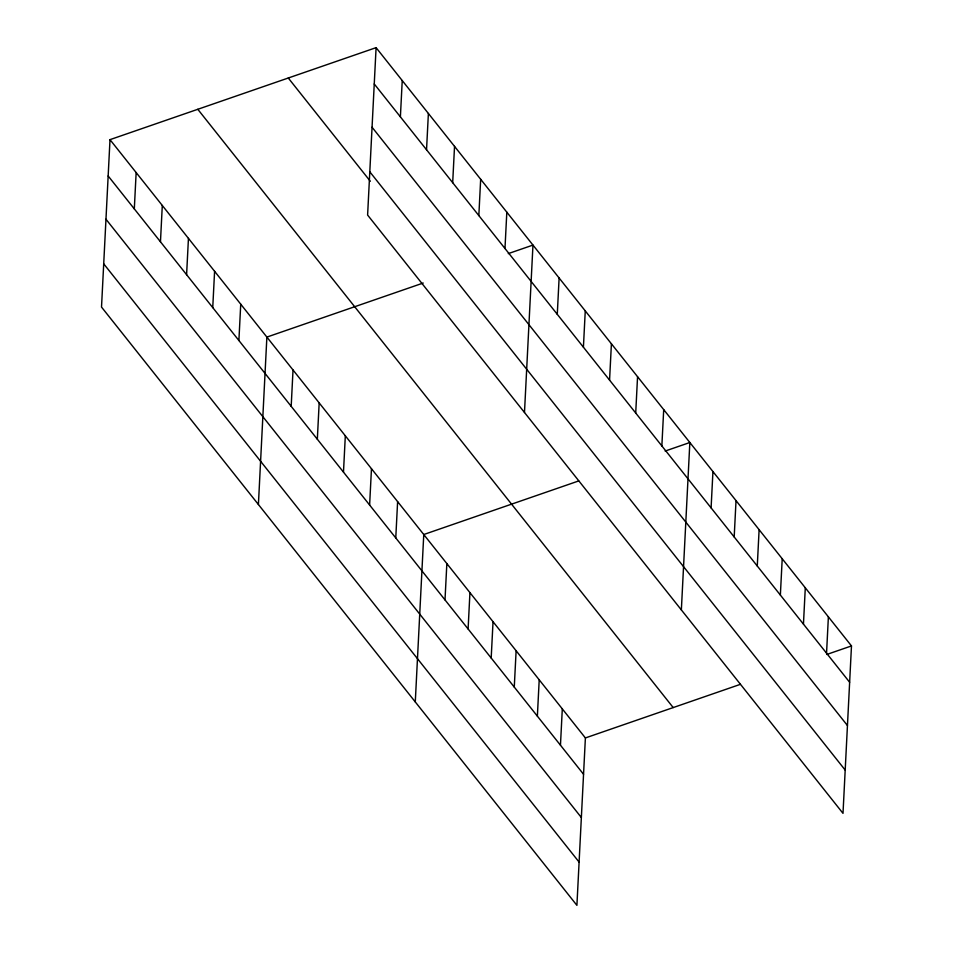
<?xml version="1.0" encoding="UTF-8"?>
<svg xmlns="http://www.w3.org/2000/svg" width="953" height="953" viewBox="0 0 953 953"><rect width="100%" height="100%" fill="white"/><g stroke="black" fill="none" stroke-linecap="round" stroke-linejoin="round"><path stroke-width="1.43" d="M110 139.65L101.518 307.069L576.91 905.35L585.392 737.944L110 139.65L376.09 47.65L851.482 645.931L843 813.35L367.608 215.056L376.09 47.65M134.313 208.886L136.148 172.564M160.461 241.788L162.296 205.467M186.597 274.702L188.444 238.369M212.745 307.605L214.592 271.283M238.893 340.507L240.74 304.186M258.406 504.506L266.876 337.088L423.227 283.029M291.189 406.323L293.024 369.99M317.337 439.226L319.172 402.905M343.485 472.128L345.32 435.807M369.621 505.03L371.467 468.709M400.391 116.885L402.237 80.552M395.769 537.945L397.615 501.612M426.539 149.788L428.385 113.467M415.282 701.932L423.763 534.526L578.733 480.931M452.687 182.69L454.533 146.369M445.003 599.902L446.85 563.58M478.835 215.592L480.669 179.271M468.102 628.968L469.936 592.635M504.983 248.507L506.817 212.174M491.188 658.023L493.035 621.701M524.484 412.494L532.965 245.088L508.271 253.617M514.275 687.089L516.121 650.756M557.279 314.311L559.113 277.99M537.373 716.144L539.207 679.823M560.459 745.198L562.306 708.877M583.415 347.214L585.261 310.892M609.563 380.128L611.409 343.795M635.711 413.03L637.557 376.709M661.858 445.933L663.705 409.611M681.359 609.932L689.841 442.514L665.146 451.055M711.093 507.901L712.939 471.58M734.191 536.956L736.026 500.635M757.278 566.022L759.112 529.689M780.364 595.077L782.21 558.756M803.45 624.144L805.297 587.81M826.549 653.198L828.383 616.877M585.392 737.944L740.362 684.349M826.775 654.473L851.482 645.931M374.255 83.971L849.635 682.253M372.063 127.237L847.443 725.519M369.8 171.802L845.192 770.084M288.282 78.015L370.324 181.273M197.807 109.297L673.199 707.579M108.165 175.983L583.546 774.265M105.974 219.238L581.354 817.519M103.71 263.814L579.102 862.096"/></g></svg>
